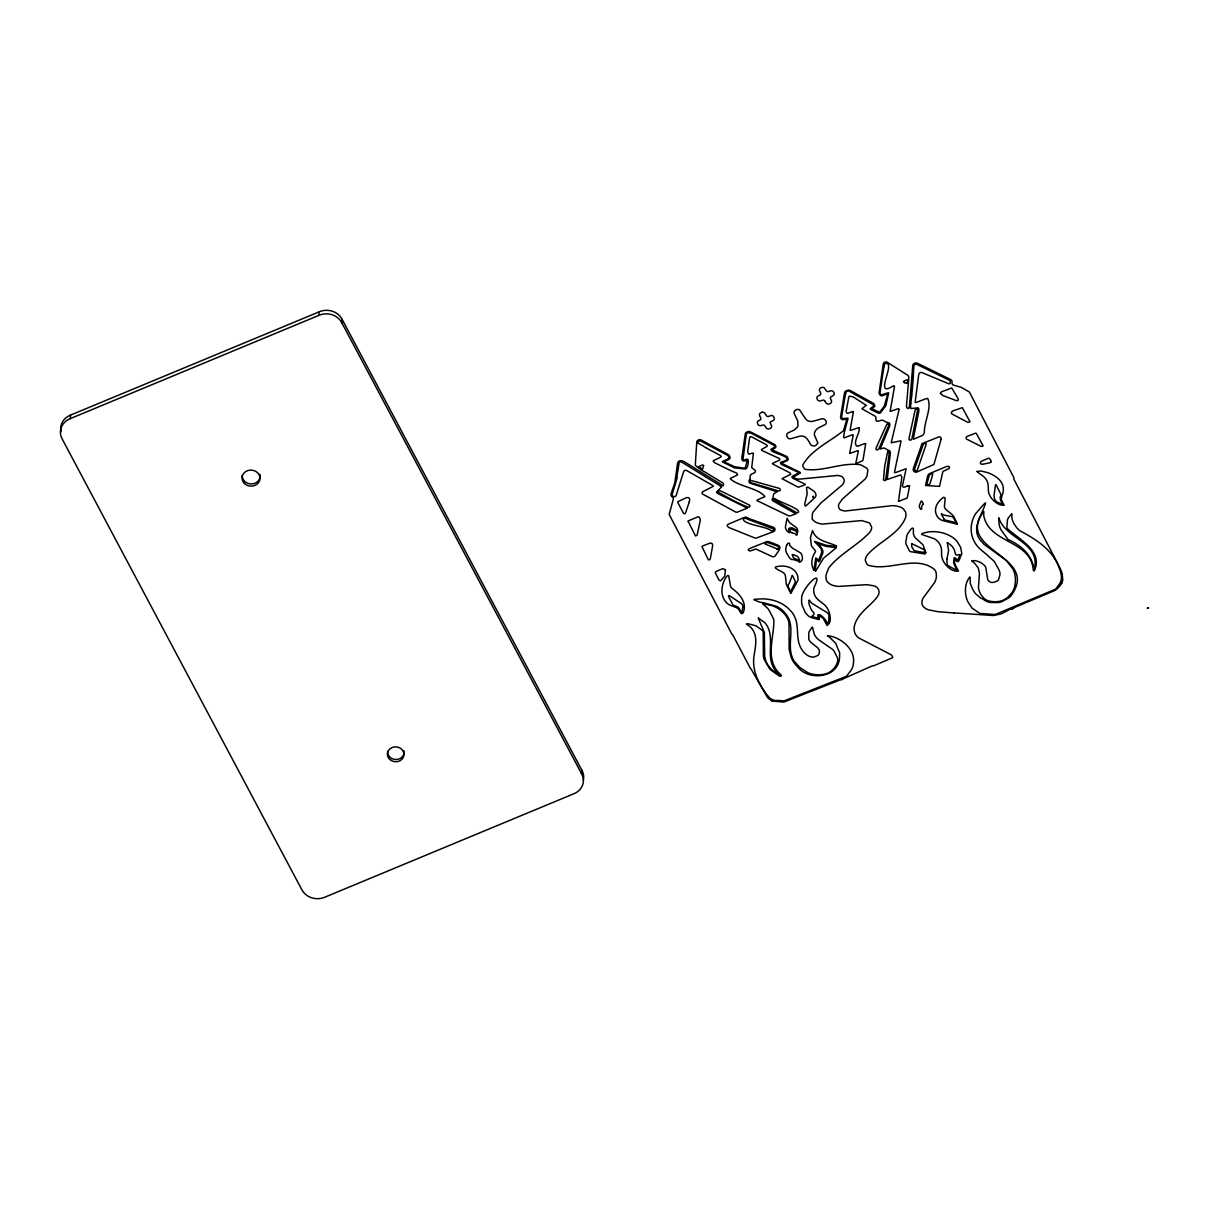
<?xml version="1.0" encoding="UTF-8"?>
<svg xmlns="http://www.w3.org/2000/svg" width="1209" height="1209" viewBox="0 0 1209 1209"><rect width="100%" height="100%" fill="white"/><g stroke="black" fill="none" stroke-linecap="round" stroke-linejoin="round"><path stroke-width="1.5" d="M947.04 559.238L946.919 560.145A2.086 1.859 4.3 0 0 946.859 560.583L947.372 565.268L956.939 570.527L953.599 563.062L954.173 557.606M815.198 570.769L816.528 559.193L818.705 561.611M843.58 437.235L844.517 431.129M853.161 435.376L849.7 453.194M581.725 769.952L581.453 773.488A16.503 14.765 4.3 0 1 573.383 793.95L324.768 897.214A16.971 15.188 4.3 0 1 301.797 889.643L62.218 439.094A16.926 15.143 4.3 0 1 70.288 418.631L70.545 415.095L319.176 311.831A16.82 15.052 4.3 0 1 342.147 319.403L581.725 769.952A16.503 14.765 4.3 0 1 583.358 779.896M70.288 418.631L318.904 315.368L319.176 311.831M581.453 773.488L341.89 322.939L342.147 319.403M813.415 496.431L812.992 497.156M887.225 479.142L890.383 453.043A4.942 4.413 4.3 0 0 889.915 451.214A1.647 1.466 4.3 0 0 888.691 450.368A2.237 2.01 4.3 0 1 888.162 450.216L884.852 448.312A1.768 1.587 4.3 0 0 883.431 448.086L880.137 449.053L889.718 426.006A5.38 4.821 4.3 0 0 889.764 423.891A1.844 1.647 4.3 0 0 888.66 422.682L887.179 422.425M912.523 387.53L911.752 394.965M792.227 575.469L789.16 583.584A3.793 3.4 4.3 0 1 788.706 584.174A2.766 2.463 4.3 0 0 788.072 586.123A6.619 5.924 4.3 0 0 788.495 587.529L790.58 591.624L794.812 583.282A5.017 4.488 4.3 0 0 795.205 582.36A3.219 2.886 4.3 0 0 795.31 581.514L792.484 575.424M970.071 577.222L970.298 583.448L972.535 588.979A47.015 42.073 4.3 0 0 975.346 593.513L980.499 597.926A3.672 3.279 4.3 0 0 981.587 598.364A1.813 1.617 4.3 0 1 982.04 598.531L984.202 599.951A9.823 8.795 4.3 0 0 986.876 601.477A17.712 15.853 4.3 0 0 990.367 602.475L998.286 602.581A17.183 15.385 4.3 0 0 1001.808 601.674L1008.714 597.941A14.221 12.725 4.3 0 0 1011.041 595.674C1040.873 555.082 953.901 551.138 983.718 511.392L983.824 514.203A5.199 4.655 4.3 0 0 983.945 516.575C990.095 543.733 1031.156 540.257 1033.302 570.134A2.055 1.844 4.3 0 0 1033.755 570.769M676.844 477.192L679.186 462.715L680.561 461.4L705.346 476.678M910.8 403.126L911.798 395.192M900.992 441.209L894.448 472.462A1.617 1.451 4.3 0 0 895.763 472.523L906.161 468.669L902.488 485.625A1.693 1.511 4.3 0 0 902.639 486.502L903.183 487A1.95 1.738 4.3 0 0 904.06 487.167A3.128 2.796 4.3 0 0 905.133 486.97A5.138 4.594 4.3 0 0 906.221 486.441L906.78 486.109A2.04 1.813 4.3 0 1 907.203 485.942L907.506 485.912M954.611 559.827L954.521 560.825A14.16 12.664 4.3 0 0 955.095 564.633L958.495 571.086L954.808 571.011A15.687 14.04 4.3 0 1 949.624 568.426A22.684 20.296 4.3 0 1 942.37 558.845A16.095 14.402 4.3 0 1 941.599 553.556L941.479 549.536A18.452 16.518 4.3 0 0 940.587 545.954A15.989 14.312 4.3 0 0 938.909 542.856A14.901 13.329 4.3 0 0 936.507 540.242A12.558 11.229 4.3 0 0 934.24 538.715L921.832 534.484M745.046 443.673L743.021 459.254L744.23 460.07A3.929 3.521 4.3 0 0 745.001 459.873C750.305 456.322 748.008 465.994 746.875 467.823A2.463 2.206 4.3 0 1 746.512 468.306A2.917 2.614 4.3 0 1 745.893 468.775A2.131 1.904 4.3 0 1 745.197 469.016L734.513 467.883L722.332 461.868A2.509 2.237 4.3 0 1 722.876 461.339L727.425 459.208A3.657 3.279 4.3 0 0 728.15 458.77L728.528 458.302A2.902 2.599 4.3 0 0 728.695 456.7A2.101 1.874 4.3 0 0 728.256 455.929A3.461 3.098 4.3 0 0 727.38 455.234L700.6 441.013L698.5 441.058A4.594 4.111 4.3 0 0 698.152 441.663A4.866 4.352 4.3 0 0 697.82 442.902L705.739 447.587M764.844 543.582L765.101 543.189A3.672 3.279 4.3 0 1 765.826 542.856A4.685 4.186 4.3 0 1 766.778 542.629A3.944 3.536 4.3 0 1 767.7 542.599A2.675 2.388 4.3 0 1 768.365 542.735L777.039 545.954A5.939 5.32 4.3 0 1 778.097 546.513L778.52 547.042A1.98 1.768 4.3 0 1 778.581 547.783L778.324 548.614M809.108 600.253L808.927 602.581A10.352 9.264 4.3 0 0 809.214 604.681L811.269 609.608A9.884 8.841 4.3 0 0 812.584 611.346L813.657 612.631A2.342 2.086 4.3 0 1 814.005 613.643A1.723 1.541 4.3 0 1 813.748 614.55A5.138 4.594 4.3 0 1 812.856 615.487L811.859 616.409M1062.061 582.285L1062.379 581.378A3.521 3.143 4.3 0 0 1062.726 580.124L1062.243 573.761L1060.459 568.865L1013.807 479.051A3.355 2.992 4.3 0 0 1013.641 477.147L969.376 392.003L961.351 387.364A86.035 76.998 4.3 0 0 956.44 386.003L952.511 384.734L951.861 382.845A4.005 3.582 4.3 0 0 952.042 381.485A2.433 2.176 4.3 0 0 951.574 380.351A3.536 3.174 4.3 0 0 950.41 379.43L917.404 363.229A3.551 3.174 4.3 0 0 914.533 363.274A3.113 2.796 4.3 0 0 913.415 364.075A3.657 3.264 4.3 0 0 912.765 365.269L909.485 405.68A11.546 10.337 4.3 0 1 908.881 408.158M844.728 397.383L846.224 392.033A1.934 1.723 4.3 0 1 847.479 391.081A2.675 2.388 4.3 0 1 849.322 391.248L854.521 394.164M711.542 551.924L712.645 545.743A5.063 4.534 4.3 0 0 712.479 544.473A3.174 2.841 4.3 0 0 711.98 543.521L710.348 542.977L703.2 545.773A4.458 3.99 4.3 0 0 701.93 546.589L708.202 559.48A1.617 1.451 4.3 0 0 708.519 559.858L709.879 559.661A6.196 5.546 4.3 0 0 710.393 558.286L711.436 552.558M913.263 438.867L918.689 412.178A16.82 15.052 4.3 0 0 918.81 409.126A2.01 1.798 4.3 0 0 918.115 407.871L911.042 408.506M859.146 427.82C860.415 432.792 852.013 443.023 857.121 446.317A4.836 4.322 4.3 0 0 858.103 446.061L864.405 443.718A2.267 2.025 4.3 0 1 865.704 443.643L863.045 459.888A1.647 1.481 4.3 0 1 862.788 460.387A2.69 2.418 4.3 0 1 861.957 461.037L857.589 462.971A3.763 3.37 4.3 0 1 856.365 463.228M995.491 484.9L994.146 494.708A13.647 12.211 4.3 0 0 994.312 497.745A8.856 7.919 4.3 0 0 995.219 500.133A5.894 5.274 4.3 0 0 996.866 501.886L1002.714 504.637L1000.644 500.345A9.823 8.795 4.3 0 1 1000.251 498.607A7.995 7.163 4.3 0 1 1000.281 497.005A6.513 5.833 4.3 0 1 1000.72 495.539A2.025 1.813 4.3 0 0 1000.856 494.859A4.126 3.687 4.3 0 0 1000.75 494.028L996.171 484.9M946.964 558.86L948.597 550.458L947.388 543.249A2.977 2.66 4.3 0 1 947.236 542.705M1147.311 608.051L1148.399 607.598M1148.52 607.946L1147.492 608.339M812.584 627.395L814.292 634.317A16.004 14.327 4.3 0 0 816.211 637.324A17.697 15.838 4.3 0 0 818.946 639.984L832.623 649.414A10.957 9.793 4.3 0 1 834.286 651.424L837.353 657.711A6.755 6.045 4.3 0 1 837.701 659.812A13.767 12.317 4.3 0 1 836.84 663.711A21.263 19.027 4.3 0 1 831.308 670.98A15.324 13.722 4.3 0 1 827.5 673.232A18.135 16.231 4.3 0 1 822.906 674.471A27.263 24.392 4.3 0 1 812.236 674.108A19.072 17.062 4.3 0 1 807.627 672.552L800.01 667.685L794.328 661.414A22.23 19.888 4.3 0 1 792.107 656.971C786.772 642.75 796.368 625.295 784.943 612.948A25.434 22.759 4.3 0 0 776.616 606.389L763.468 602.717A19.374 17.334 4.3 0 1 758.375 601.674L753.932 599.649A4.216 3.778 4.3 0 1 755.051 599.241L762.411 598.848A43.328 38.779 4.3 0 1 771.01 599.785A34.547 30.92 4.3 0 1 778.747 602.233A33.248 29.757 4.3 0 1 785.533 606.162A37.101 33.202 4.3 0 1 791.306 611.527A23.031 20.613 4.3 0 1 794.162 615.804C799.92 626.262 794.963 639.213 801.703 649.384A21.173 18.951 4.3 0 0 804.544 653.011A16.699 14.946 4.3 0 0 807.884 655.595A9.687 8.675 4.3 0 0 811.405 656.895L812.675 657.061A4.095 3.672 4.3 0 0 813.642 657.031A4.896 4.383 4.3 0 0 814.639 656.789L817.405 655.656A3.597 3.219 4.3 0 0 818.13 655.202A2.191 1.95 4.3 0 0 818.584 654.658L818.946 653.857A10.246 9.158 4.3 0 0 819.4 651.485A4.685 4.201 4.3 0 0 818.961 649.535A7.345 6.574 4.3 0 0 817.45 647.601L811.224 642.629A9.46 8.463 4.3 0 1 809.516 640.664A6.952 6.226 4.3 0 1 808.685 638.548L808.897 632.126L811.723 627.698A2.373 2.131 4.3 0 1 812.357 627.229M883.809 366.811L885.2 362.927L887.693 363.833A2.645 2.373 4.3 0 1 888.237 364.347L888.479 364.891A3.929 3.521 4.3 0 1 888.464 365.753C890.081 371.994 876.072 397.081 893.058 386.003A1.602 1.436 4.3 0 1 893.708 385.988L894.297 386.155M819.264 619.159L819.082 615.668L822.256 617.723A9.929 8.886 4.3 0 1 823.586 619.053L827.122 625.612L829.329 623.33A13.269 11.878 4.3 0 0 830.266 618.993A24.769 22.155 4.3 0 0 829.601 613.824A25.948 23.213 4.3 0 0 827.591 608.792A17.319 15.49 4.3 0 0 824.493 604.817L820.579 601.75A36.557 32.719 4.3 0 1 817.783 599.362A15.324 13.707 4.3 0 1 815.123 595.977A12.876 11.531 4.3 0 1 813.838 592.198A16.654 14.901 4.3 0 1 813.944 587.816C825.399 563.968 799.754 590.566 801.703 598.893A22.911 20.493 4.3 0 0 802.02 605.104L805.33 612.525A20.417 18.271 4.3 0 0 807.869 615.426A10.594 9.476 4.3 0 0 810.665 617.315L818.115 619.416A1.647 1.466 4.3 0 0 819.097 619.34M911.631 543.808L911.722 546.755L913.944 550.291A2.131 1.904 4.3 0 0 914.593 550.73A3.325 2.977 4.3 0 0 915.5 550.987L924.356 552.573M750.079 479.278L750.109 477.631A5.939 5.32 4.3 0 1 750.079 476.225A3.234 2.886 4.3 0 1 751.439 474.23A8.251 7.375 4.3 0 1 752.935 473.49L754.476 472.719A3.007 2.69 4.3 0 0 754.945 472.296A2.342 2.101 4.3 0 0 755.247 471.812L755.383 470.437L751.696 467.641L753.419 453.269A1.965 1.753 4.3 0 0 752.663 453.163A5.002 4.473 4.3 0 0 751.635 453.315L749.232 453.964A3.431 3.068 4.3 0 1 748.522 454.055L747.676 451.546L749.55 438.217A6.257 5.607 4.3 0 1 749.912 437.129L750.457 436.721A1.587 1.421 4.3 0 1 751.65 436.872L766.536 444.836A1.602 1.436 4.3 0 1 767.262 445.713L767.231 446.015A2.01 1.798 4.3 0 1 766.823 446.469L762.078 449.219A2.252 2.01 4.3 0 0 761.61 449.778L761.61 450.262M907.37 383.057L907.883 379.505L903.984 381.152A1.541 1.375 4.3 0 0 903.546 381.44M926.774 484.174L929.011 476.286A5.304 4.745 4.3 0 1 929.781 474.85A3.914 3.506 4.3 0 1 930.522 474.17A5.788 5.184 4.3 0 1 931.519 473.596A3.415 3.068 4.3 0 1 932.381 473.339M885.577 480.411L889.114 454.191L888.479 451.41A1.693 1.526 4.3 0 0 887.738 451.425L884.716 465.964L883.447 479.958A5.063 4.534 4.3 0 0 884.973 480.562L885.456 480.532M939.574 486.184L942.884 471.465L948.884 468.593A1.798 1.602 4.3 0 0 949.246 468.095A3.959 3.551 4.3 0 0 949.488 467.324L948.974 466.478A2.917 2.614 4.3 0 0 948.098 466.342A4.745 4.247 4.3 0 0 946.088 466.704L930.023 473.399A3.884 3.476 4.3 0 0 928.603 474.457A6.967 6.241 4.3 0 0 927.545 476.422L925.535 485.519L939.408 486.35M960.112 554.931L957.755 560.024L955.261 558.135A2.856 2.554 4.3 0 0 954.838 557.787M842.477 679.428L841.404 679.821M721.592 486.819L716.559 492.199A2.841 2.539 4.3 0 0 717.647 493.453L746.966 507.946M793.512 476.86L799.935 473.248A1.693 1.526 4.3 0 0 800.343 472.84M818.886 559.616L821.274 553.662A8.523 7.632 4.3 0 0 821.621 551.712L821.515 549.959A4.277 3.823 4.3 0 0 821.062 548.69A8.267 7.405 4.3 0 0 820.05 547.299L814.685 541.723M998.77 518.011L999.133 524.434A23.757 21.263 4.3 0 0 1001.097 529.95L1006.961 538.02A2.388 2.146 4.3 0 1 1007.142 538.443A1.647 1.466 4.3 0 0 1007.369 538.897A2.63 2.358 4.3 0 0 1007.762 539.32C1018.462 544.201 1028.587 551.591 1032.546 563.182A17.319 15.505 4.3 0 1 1033.619 566.477L1034.073 568.411M815.682 571.132L823.495 558.226L836.416 547.692L825.898 546.332L818.251 543.672A46.093 41.257 4.3 0 0 819.551 545.138L822.604 550.125A8.811 7.889 4.3 0 1 822.876 551.803A6.453 5.773 4.3 0 1 822.604 553.677L819.778 560.825A1.693 1.511 4.3 0 1 818.931 561.626M814.654 541.39L826.246 545.319L836.235 546.498M799.33 560.538L799.421 560.356A1.541 1.375 4.3 0 0 799.436 559.48L797.94 556.911A3.627 3.234 4.3 0 0 796.973 556.125L792.454 554.493M1061.85 583.433L1062.167 582.451M969.573 577.161L968.681 578.491A22.427 20.069 4.3 0 0 966.369 583.615A32.22 28.835 4.3 0 0 965.447 589.629A34.064 30.482 4.3 0 0 965.946 595.886A29.772 26.643 4.3 0 0 967.85 601.719L972.006 608.067L979.728 613.371A4.458 3.99 4.3 0 0 980.756 613.552L995.234 614.474L1055.623 589.131L1059.9 583.373A16.049 14.372 4.3 0 0 1061.109 580.093A16.624 14.886 4.3 0 0 1061.411 576.587L1060.852 572.718A21.188 18.966 4.3 0 0 1059.537 569.076C1053.477 550.186 1036.521 539.682 1020.079 530.842A20.205 18.09 4.3 0 1 1016.739 527.728L1014.034 523.769A24.89 22.276 4.3 0 1 1012.296 519.613A12.967 11.606 4.3 0 1 1011.888 515.895L1011.873 513.916M865.931 405.453L861.941 408.778L875.074 416.183A2.025 1.813 4.3 0 1 875.724 416.878L875.845 417.226A4.927 4.413 4.3 0 1 875.784 418.798L876.283 420.974A2.75 2.448 4.3 0 0 877.281 421.2A4.927 4.413 4.3 0 0 878.611 421.095L881.588 420.203A1.829 1.632 4.3 0 1 883.114 420.415L886.877 422.44M941.252 513.916L944.244 519.386M1061.487 583.554L1061.049 584.159A8.418 7.541 4.3 0 1 1060.217 585.504L1057.104 588.934A3.234 2.886 4.3 0 1 1056.122 589.584L1055.049 590.188M1011.646 513.84L1008.351 517.875A12.528 11.213 4.3 0 0 1007.445 519.915L1006.885 526.943A4.398 3.944 4.3 0 0 1007.082 527.895A3.823 3.431 4.3 0 0 1007.52 528.756C1019.021 539.395 1043.533 551.138 1034.345 570.814M1013.883 608.157L1010.936 609.396M781.044 675.982L780.999 676.012A1.617 1.451 4.3 0 1 779.427 676.027L770.103 669.484L764.284 659.63A21.278 19.042 4.3 0 1 763.363 655.867L763.211 632.201A4.806 4.292 4.3 0 0 762.758 630.735L756.078 625.854L748.688 623.859A3.4 3.038 4.3 0 0 747.887 623.859L746.361 624.04L750.2 626.821A6.302 5.637 4.3 0 1 751.091 627.758C758.149 635.45 755.519 645.923 754.144 655.097C751.378 670.783 759.539 686.017 769.332 697.608A12.8 11.455 4.3 0 0 772.083 699.452A9.551 8.539 4.3 0 0 774.893 700.404A7.677 6.876 4.3 0 0 777.719 700.434L781.286 700.631A6.559 5.864 4.3 0 0 784.399 700.752L846.481 676.269L850.894 670.527A18.362 16.427 4.3 0 0 852.451 667.519A16.306 14.599 4.3 0 0 853.237 664.436C855.791 652.452 846.224 642.447 836.099 637.959A24.331 21.777 4.3 0 0 830.931 636.297L827.485 635.677M1012.704 608.369L1012.568 608.459A1.965 1.753 4.3 0 1 1012.039 608.686L1011.661 608.626M1011.873 608.716L1012.749 608.157M790.973 593.226L797.079 581.922A9.627 8.614 4.3 0 0 797.819 580.229A6.151 5.501 4.3 0 0 798.031 578.688L797.819 576.723A12.861 11.516 4.3 0 0 795.643 571.948A14.372 12.861 4.3 0 0 791.321 568.29A16.216 14.508 4.3 0 0 785.472 566.311A19.193 17.168 4.3 0 0 778.974 566.296C769.256 567.142 781.362 570.588 783.991 573.232A7.209 6.453 4.3 0 1 785.034 574.683A4.957 4.428 4.3 0 1 785.382 575.575L786.318 584.279L790.595 593.151M813.068 496.249L812.629 497.035M796.701 535.209L797.018 534.862A1.889 1.693 4.3 0 0 797.154 534.197A3.567 3.189 4.3 0 0 797.003 533.32A8.372 7.496 4.3 0 0 795.975 531.356A2.63 2.358 4.3 0 0 795.386 530.781A3.914 3.506 4.3 0 0 794.525 530.313L790.202 529.028M772.324 449.446L773.941 448.615A4.549 4.065 4.3 0 0 775.589 447.436A1.617 1.451 4.3 0 0 775.815 446.061A3.793 3.385 4.3 0 0 774.501 444.489L769.77 441.935A335.996 300.693 4.3 0 1 761.02 437.25L749.943 431.643A2.962 2.645 4.3 0 0 749.081 431.447A2.025 1.813 4.3 0 0 748.295 431.522L746.27 432.354A2.025 1.813 4.3 0 0 745.726 432.822A2.599 2.327 4.3 0 0 745.364 433.472L741.858 457.682A7.435 6.65 4.3 0 0 742.069 459.647A2.161 1.934 4.3 0 0 742.81 460.689A1.723 1.541 4.3 0 0 744.034 461.052L747.162 460.342M698.666 466.553L702.58 464.921L703.698 465.525L702.535 469.228L698.726 466.795M724.01 461.702L728.755 459.42A3.295 2.947 4.3 0 0 729.783 458.528A1.768 1.572 4.3 0 0 730.055 457.531A4.201 3.763 4.3 0 0 729.662 456.261A6.317 5.652 4.3 0 0 729.012 455.294A4.368 3.914 4.3 0 0 728.211 454.554L700.993 439.91A2.524 2.252 4.3 0 0 700.404 439.683A1.813 1.632 4.3 0 0 699.845 439.623A2.403 2.146 4.3 0 0 699.21 439.728L698.439 439.985A3.022 2.705 4.3 0 0 696.792 441.708L695.326 464.634A2.282 2.055 4.3 0 0 695.538 465.405A2.705 2.418 4.3 0 0 695.885 465.888L701.568 470.105A44.945 40.214 4.3 0 0 704.787 471.948L723.435 483.283L723.39 485.852L684.506 461.868A10.352 9.264 4.3 0 0 682.541 460.961A5.41 4.836 4.3 0 0 680.909 460.644A2.902 2.599 4.3 0 0 679.534 460.886A3.249 2.902 4.3 0 0 677.901 462.397A7.163 6.408 4.3 0 0 677.493 463.818L674.818 482.799L671.101 493.65A4.851 4.337 4.3 0 0 671.055 495.116A2.977 2.675 4.3 0 0 671.554 496.264A6.121 5.486 4.3 0 0 672.672 497.383A2.252 2.025 4.3 0 1 673.141 497.881L673.337 498.425A3.778 3.385 4.3 0 1 673.307 499.241L669.166 514.445L731.4 633.259A4.776 4.277 4.3 0 0 732.397 634.498A2.448 2.191 4.3 0 1 732.835 635.012L750.23 668.078A2.252 2.01 4.3 0 0 751.046 668.909L767.398 697.336A14.342 12.831 4.3 0 0 770.027 699.573L771.947 701.069M772.491 463.379L778.823 460.478A4.534 4.05 4.3 0 0 779.639 460.024L779.775 459.103A1.829 1.632 4.3 0 0 779.034 458.377L761.791 450.443M844.683 430.978L847.932 418.964A2.992 2.69 4.3 0 0 847.902 418.133L843.595 418.556A2.75 2.463 4.3 0 1 842.477 418.51L841.57 417.105L844.819 397.701M957.347 524.132L953.72 516.394A11.062 9.899 4.3 0 0 951.498 514.067L945.665 509.276A8.01 7.163 4.3 0 1 944.38 506.541L945.211 498.002L943.64 497.277A6.68 5.969 4.3 0 0 942.355 498.168L940.239 500.163A19.979 17.878 4.3 0 0 936.839 504.788A15.702 14.055 4.3 0 0 935.494 509.866A13.42 12.014 4.3 0 0 936.37 514.717A11.712 10.473 4.3 0 0 940.753 519.734A7.405 6.619 4.3 0 0 942.204 520.429L957.044 524.162M805.043 484.749L799.028 487.031A2.312 2.07 4.3 0 1 798.408 487.106A1.874 1.677 4.3 0 1 797.834 487.031L782.027 478.704L790.716 474.245L790.218 473.293A1.723 1.541 4.3 0 0 789.628 472.674L772.475 463.893M747.056 508.248L737.278 512.163A2.962 2.66 4.3 0 1 736.387 512.208A2.494 2.237 4.3 0 1 735.556 511.996L702.323 493.922L702.066 492.456A6.937 6.211 4.3 0 1 703.29 491.413L713.265 486.29A1.647 1.466 4.3 0 0 712.63 485.444L687.105 470.754A4.73 4.231 4.3 0 0 685.79 470.346A1.723 1.541 4.3 0 0 684.113 470.906A3.703 3.31 4.3 0 0 683.629 471.661L676.088 495.705A2.206 1.98 4.3 0 1 675.559 496.264A1.526 1.375 4.3 0 1 674.879 496.551A2.947 2.645 4.3 0 1 673.821 496.551A1.919 1.708 4.3 0 1 672.355 495.554A2.237 1.995 4.3 0 1 672.174 494.693A3.083 2.766 4.3 0 1 672.28 494.058L677.025 478.341A1.783 1.602 4.3 0 0 676.874 477.359M781.513 462.971L786.863 460.841A2.781 2.494 4.3 0 0 787.905 460.024A1.541 1.375 4.3 0 0 788.147 459.012A6.09 5.441 4.3 0 0 787.633 457.591A3.854 3.461 4.3 0 0 787.135 456.866A3.355 3.007 4.3 0 0 786.47 456.322L772.37 450.005M749.897 479.459L749.444 479.777A2.509 2.237 4.3 0 0 749.066 480.653A3.325 2.977 4.3 0 0 749.368 482.436A1.95 1.753 4.3 0 0 750.184 483.207L777.175 491.821L774.213 493.453A1.723 1.541 4.3 0 0 773.503 494.511L772.944 497.881A2.75 2.463 4.3 0 1 772.642 498.395A3.038 2.72 4.3 0 0 772.203 499.317A2.418 2.161 4.3 0 0 772.143 499.755L772.219 500.088A2.131 1.904 4.3 0 0 772.868 500.798L780.727 505.302M842.537 679.11L872.384 665.827A1.783 1.587 4.3 0 1 873.064 665.766A1.813 1.617 4.3 0 0 873.911 665.675L892.801 657.636L892.348 656.502A4.655 4.171 4.3 0 0 890.882 654.643L858.692 637.899A16.034 14.342 4.3 0 1 856.486 635.768A10.745 9.612 4.3 0 1 854.808 632.896A13.903 12.438 4.3 0 1 854.128 629.511A17.682 15.823 4.3 0 1 854.461 625.688C857.272 614.399 867.941 607.613 875.256 599.377A22.487 20.115 4.3 0 0 878.142 595.448A8.735 7.813 4.3 0 0 879.034 592.289A7.254 6.483 4.3 0 0 878.535 589.644A7.511 6.725 4.3 0 0 877.281 587.77A5.864 5.244 4.3 0 0 875.921 586.697A8.992 8.055 4.3 0 0 874.001 585.851L866.747 584.657L838.714 586.41A24.301 21.747 4.3 0 1 833.424 585.534A11.712 10.488 4.3 0 1 829.45 583.675L827.757 582.209A6.755 6.045 4.3 0 1 826.669 580.683A7.299 6.529 4.3 0 1 826.095 578.899L825.928 576.633A13.571 12.15 4.3 0 1 826.276 574.139L828.558 568.366A13.239 11.848 4.3 0 1 830.054 566.265C841.464 552.83 858.058 545.108 869.86 532.156A11.999 10.73 4.3 0 0 871.372 529.179L871.629 528.121A2.977 2.66 4.3 0 0 871.644 527.336A3.914 3.491 4.3 0 0 871.387 526.504L869.588 522.998L861.76 520.58L822.558 524.086A20.16 18.044 4.3 0 1 817.511 522.953A10.322 9.234 4.3 0 1 813.853 520.792L812.116 519.22L812.372 514.127A9.914 8.871 4.3 0 1 812.992 512.193L820.745 503.14L842.416 484.809A12.181 10.911 4.3 0 0 843.806 482.421L844.214 481.288A2.75 2.448 4.3 0 0 844.124 479.761L842.945 477.555A2.614 2.342 4.3 0 0 842.371 476.951A2.992 2.675 4.3 0 0 841.6 476.512L840.149 475.998A12.226 10.941 4.3 0 0 837.61 475.454L798.514 479.217A8.478 7.586 4.3 0 1 795.31 478.311L793.92 477.464A2.569 2.297 4.3 0 1 793.557 477.117M1014.003 607.704L1054.747 590.536M840.95 679.594L784.429 701.855A5.713 5.108 4.3 0 1 781.301 701.794L773.594 701.296A2.07 1.859 4.3 0 0 772.763 701.235L772.249 701.386M792.212 532.731L795.22 533.834A2.342 2.101 4.3 0 1 795.839 534.544L796.036 534.862M818.085 618.041L811.964 616.696M953.795 612.963L939.68 611.814A31.162 27.898 4.3 0 0 937.791 611.663L928.059 609.729A12.317 11.032 4.3 0 1 923.646 606.888A6.74 6.045 4.3 0 1 921.893 603.064A11.138 9.974 4.3 0 1 923.041 598.198L934.587 582.526A17.848 15.974 4.3 0 0 935.947 579.171A17.017 15.233 4.3 0 0 936.401 575.665L936.174 572.93A7.254 6.483 4.3 0 0 934.179 569.243C915.304 554.599 889.522 571.645 868.41 565.283A2.992 2.675 4.3 0 1 867.609 564.845A2.599 2.327 4.3 0 1 867.019 564.21L865.629 561.444A6.211 5.561 4.3 0 1 865.357 560.069A5.728 5.138 4.3 0 1 865.478 558.724L865.976 557.258A15.264 13.662 4.3 0 1 867.473 554.78C878.973 541.451 898.816 534.62 905.617 517.482A14.81 13.254 4.3 0 0 905.934 514.838L905.722 512.51A5.093 4.549 4.3 0 0 905.36 511.634L903.38 508.944A6.982 6.241 4.3 0 0 901.944 507.825A8.69 7.783 4.3 0 0 900.101 506.994L897.486 506.269A25.48 22.805 4.3 0 0 892.469 505.604L845.408 510.999A12.09 10.821 4.3 0 1 842.673 510.546L841.101 510.062A3.582 3.204 4.3 0 1 840.255 509.669A2.252 2.01 4.3 0 1 839.696 509.155L839.152 508.309A6.136 5.486 4.3 0 1 838.562 505.377A7.133 6.377 4.3 0 1 838.97 503.821L842.446 499.015L865.039 479.142A18.18 16.261 4.3 0 0 867.019 475.893L867.82 470.437A4.821 4.322 4.3 0 0 867.382 469.077A3.793 3.4 4.3 0 0 866.536 468.034L861.035 464.966A10.926 9.778 4.3 0 0 857.937 464.452C840.21 462.851 822.724 471.858 805.224 469.334A2.645 2.373 4.3 0 1 804.015 468.351L802.942 466.311A2.494 2.222 4.3 0 1 802.791 465.556A2.992 2.69 4.3 0 1 802.927 464.77C811.602 449.612 829.782 441.814 843.036 430.978A1.677 1.496 4.3 0 0 843.67 430.177L846.602 419.886A1.617 1.451 4.3 0 0 846.481 418.918M898.65 501.372L907.234 498.002L909.621 485.822M921.409 501.236L921.077 501.463A4.216 3.778 4.3 0 0 920.684 502.143L919.444 505.271A4.05 3.627 4.3 0 0 919.263 506.193A2.494 2.222 4.3 0 0 919.399 506.979L920.351 508.883A2.494 2.237 4.3 0 0 920.714 509.337L921.711 509.004A1.919 1.723 4.3 0 0 921.742 508.566L921.651 508.082A2.977 2.675 4.3 0 1 921.575 507.1A5.924 5.304 4.3 0 1 921.862 505.966A5.501 4.927 4.3 0 1 922.407 504.984A1.632 1.451 4.3 0 1 923.071 504.455M792.046 532.776L791.774 532.761A1.98 1.768 4.3 0 1 791.034 532.292A3.521 3.143 4.3 0 1 790.474 531.522A5.561 4.972 4.3 0 1 790.112 530.555L789.945 529.285M909.259 485.882L907.974 486.184M844.139 437.885L851.725 435.044A1.874 1.677 4.3 0 1 852.738 434.923L853.116 435.18M900.569 440.847L891.199 442.826L898.982 409.896A1.647 1.466 4.3 0 0 898.982 409.367M887.406 393.938L882.389 395.66A2.463 2.206 4.3 0 1 881.195 395.766L880.348 395.343A6.03 5.395 4.3 0 1 879.064 392.895L883.265 363.985A4.368 3.899 4.3 0 1 883.915 362.836A2.539 2.267 4.3 0 1 884.867 362.126A3.687 3.295 4.3 0 1 885.698 361.884L886.378 361.914A3.174 2.841 4.3 0 1 887.194 362.216L907.082 374.835A2.992 2.69 4.3 0 1 908.261 375.939A5.168 4.624 4.3 0 1 908.82 377.631L907.082 398.94A291.475 260.857 4.3 0 0 906.463 405.892L906.795 407.675A2.403 2.146 4.3 0 0 907.445 408.219L908.443 408.612M1010.407 609.109L1009.908 609.23A1.95 1.738 4.3 0 0 1009.273 609.653L1001.233 613.885L994.795 615.245A7.163 6.423 4.3 0 1 993.36 615.502L953.977 612.918M849.897 453.36L858.042 450.609A2.101 1.874 4.3 0 1 858.239 451.622L856.063 461.929A4.428 3.959 4.3 0 0 855.942 462.699L856.063 463.092M846.315 418.828L844.607 419.266A4.836 4.322 4.3 0 1 842.386 419.659L841.056 418.843A5.214 4.67 4.3 0 1 840.618 416.591L844.547 392.698A3.249 2.902 4.3 0 1 844.91 391.882A2.01 1.798 4.3 0 1 845.484 391.338L846.663 390.688A5.546 4.972 4.3 0 1 848.386 390.159A2.871 2.569 4.3 0 1 849.912 390.326L872.807 403.05A2.72 2.433 4.3 0 1 873.835 403.73A3.204 2.871 4.3 0 1 874.228 404.244L874.863 406.3L871.87 408.748L879.578 412.299L884.247 406.224L887.678 394.119M954.929 559.54L956.213 560.674A3.521 3.143 4.3 0 0 957.226 561.55L958.102 561.52A3.325 2.977 4.3 0 0 959.009 560.462L961.593 554.175A6.982 6.257 4.3 0 0 961.699 552.936L960.611 547.314L957.196 541.541A23.077 20.644 4.3 0 0 951.241 536.524A32.114 28.729 4.3 0 0 943.232 533.093A33.807 30.255 4.3 0 0 934.3 531.673A29.122 26.054 4.3 0 0 925.656 532.519L922.648 533.32A1.572 1.405 4.3 0 0 921.772 534M959.946 554.644L958.223 554.886A6.06 5.425 4.3 0 1 956.893 555.082L956.138 554.871A1.708 1.526 4.3 0 1 955.518 554.085L954.4 550.11A15.732 14.085 4.3 0 0 951.528 545.743L947.916 542.841A1.904 1.708 4.3 0 0 947.403 542.584M971.96 560.719L973.411 560.659A10.669 9.536 4.3 0 1 976.932 561.097A16.261 14.553 4.3 0 1 983.703 564.739A10.261 9.188 4.3 0 1 985.758 567.308L987.693 579.504A7.813 6.982 4.3 0 0 989.128 581.363A3.854 3.446 4.3 0 0 990.912 582.315A4.7 4.201 4.3 0 0 993.148 582.375A13.359 11.954 4.3 0 0 995.929 581.544L997.425 580.879A2.342 2.101 4.3 0 0 998.105 580.35A3.022 2.705 4.3 0 0 998.574 579.579L999.873 575.016A9.732 8.705 4.3 0 0 999.843 572.613A13.813 12.362 4.3 0 0 999.042 569.953L994.206 561.339L985.849 553.828A99.969 89.466 4.3 0 1 979.35 548.297L978.111 547.042A30.18 27.006 4.3 0 1 973.366 539.652A32.779 29.348 4.3 0 1 971.25 531.174A34.487 30.86 4.3 0 1 971.96 522.364A37.026 33.127 4.3 0 1 975.421 513.946L983.552 504.516A58.47 52.319 4.3 0 1 985.531 502.884C982.539 515.094 969.15 529.799 982.358 542.357A14.916 13.344 4.3 0 0 984.217 544.473L1006.16 560.356L1012.825 568.819A24.573 22.004 4.3 0 1 1014.88 574.653A35.832 32.069 4.3 0 1 1015.379 581.348A34.275 30.678 4.3 0 1 1014.306 587.801A18.936 16.941 4.3 0 1 1011.752 592.894L1007.943 597.095A17.984 16.095 4.3 0 1 1003.833 599.876A16.185 14.478 4.3 0 1 999.178 601.372A23.107 20.674 4.3 0 1 993.753 601.704L989.521 601.16A11.319 10.14 4.3 0 1 983.446 597.805L980.998 594.662A20.175 18.059 4.3 0 1 978.444 587.498L979.426 573.746L978.534 568.94A9.264 8.297 4.3 0 0 977.718 567.248L974.545 563.213A10.231 9.158 4.3 0 0 973.003 561.883L971.84 561.067M789.568 532.701L787.739 531.628A5.894 5.274 4.3 0 1 786.606 530.403A7.632 6.831 4.3 0 1 785.835 528.862A10.14 9.067 4.3 0 1 785.412 526.973L787.074 518.283L789.114 521.971A6.408 5.728 4.3 0 0 789.885 522.908L795.613 527.048A7.435 6.665 4.3 0 1 796.852 528.197A3.234 2.902 4.3 0 1 797.441 529.27A6.665 5.969 4.3 0 1 797.653 530.691L797.668 532.428L796.323 530.192A2.781 2.494 4.3 0 0 795.673 529.648A5.093 4.564 4.3 0 0 794.706 529.179C792.394 526.958 786.031 527.336 789.507 531.597A4.519 4.035 4.3 0 1 789.794 532.444M907.067 383.268L904.528 382.815M911.828 543.672L924.19 549.657A2.63 2.342 4.3 0 1 924.401 550.231L924.553 551.893A2.856 2.554 4.3 0 1 924.447 552.513M927.046 484.643L928.769 484.477A2.025 1.813 4.3 0 0 930.038 483.449L931.414 479.096A150.173 134.395 4.3 0 0 932.698 473.883L932.713 473.641M776.919 548.841L765.085 543.974M779.427 674.667L774.924 672.038A28.487 25.495 4.3 0 1 769.71 667.459A22.004 19.692 4.3 0 1 766.34 662.154A27.384 24.497 4.3 0 1 764.647 655.656L764.345 632.473L758.285 618.131M898.74 409.095L898.801 409.126A1.98 1.768 4.3 0 0 898.196 408.914A1.617 1.451 4.3 0 0 897.546 408.914L890.821 411.241A2.826 2.539 4.3 0 1 890.126 411.332L894.539 386.366M729.057 595.493L741.752 603.82A4.881 4.368 4.3 0 1 742.507 605.21A9.687 8.675 4.3 0 1 742.87 607.009L741.812 612.993L739.379 608.716A7.103 6.362 4.3 0 0 738.306 607.492A5.833 5.214 4.3 0 0 737.022 606.616L733.107 605.135L728.815 597.065A3.264 2.917 4.3 0 1 728.513 595.765M854.657 394.315L872.097 404.002A6.181 5.531 4.3 0 1 873.412 404.652L873.578 405.967L870.132 408.884A3.914 3.506 4.3 0 0 870.797 409.534L878.233 413.07A2.645 2.373 4.3 0 0 879.563 413.221A1.602 1.436 4.3 0 0 880.53 412.783L885.849 405.665L888.691 392.865A2.463 2.206 4.3 0 0 887.829 392.88L882.434 394.572A2.373 2.116 4.3 0 1 881.285 394.602L880.56 394.149A3.083 2.766 4.3 0 1 880.122 393.182A4.08 3.657 4.3 0 1 880.046 392.321L883.87 367.037M758.375 618.101L765.085 622.877C777.75 638.412 761.791 660.567 779.306 674.229M717.738 491.942L732.488 500.073A208.296 186.413 4.3 0 0 744.653 505.861L747.676 506.964A4.095 3.672 4.3 0 0 749.338 507.13L750.033 505.785A2.992 2.675 4.3 0 0 749.202 504.969L720.987 491.096A4.655 4.171 4.3 0 0 719.536 490.733A1.98 1.768 4.3 0 0 717.647 491.504M721.546 486.577L705.452 476.784M805.239 505.815L804.892 504.999A5.335 4.776 4.3 0 1 804.786 503.881L807.174 493.801L806.63 488.391A3.083 2.75 4.3 0 1 806.554 487.59L807.476 487.106A5.138 4.594 4.3 0 1 808.443 487.484L814.216 491.428A8.856 7.934 4.3 0 1 815.229 492.849A8.236 7.375 4.3 0 1 815.939 494.617A3.022 2.705 4.3 0 1 815.848 496.053A5.123 4.594 4.3 0 1 814.896 497.549L806.373 505.498A1.934 1.723 4.3 0 1 805.95 505.725A2.267 2.025 4.3 0 1 805.511 505.861M827.485 635.874L827.727 636.01A6.529 5.849 4.3 0 1 829.132 636.78L835.676 643.248L839.514 652.497A11.848 10.609 4.3 0 1 839.545 655.58C840.542 677.811 808.791 682.042 797.169 666.416A28.608 25.601 4.3 0 1 791.275 657.666L789.145 649.49L788.978 622.529A23.001 20.583 4.3 0 0 786.711 617.043A26.114 23.379 4.3 0 0 782.782 612.117A27.339 24.467 4.3 0 0 777.493 608.142A28.064 25.117 4.3 0 0 771.266 605.422L762.683 603.684A35.983 32.205 4.3 0 0 764.164 605.12L767.352 608.021A14.251 12.755 4.3 0 1 769.03 610.213L772.989 617.739A15.173 13.586 4.3 0 1 773.836 620.338C774.153 638.624 764.224 660.069 780.833 674.728A3.582 3.204 4.3 0 1 781.165 675.619M887.361 479.474L900.569 474.91L901.294 475.998A4.005 3.597 4.3 0 1 901.823 477.359L898.468 501.312M809.259 600.238L810.453 601.659A9.536 8.539 4.3 0 0 811.904 603.336L827.485 612.827A5.667 5.078 4.3 0 1 828.588 614.248A3.597 3.219 4.3 0 1 828.936 615.547L828.739 621.003A7.42 6.634 4.3 0 1 828.301 622.68L827.636 624.222C827.047 621.003 820.276 612.661 817.768 614.988A5.546 4.957 4.3 0 0 817.964 616.348L818.251 617.875M747.706 519.16L747.177 518.782A5.682 5.078 4.3 0 0 745.953 518.465A6.272 5.607 4.3 0 0 744.593 518.389A2.947 2.645 4.3 0 0 743.505 518.631C741.193 524.283 768.319 526.837 770.904 530.585A3.551 3.189 4.3 0 0 772.188 530.796A1.526 1.36 4.3 0 0 773.548 528.862L747.782 519.281M799.028 560.477L794.404 558.271A3.189 2.856 4.3 0 1 793.648 557.802A1.904 1.708 4.3 0 1 793.18 557.243L792.772 556.276A72.706 65.059 4.3 0 1 792.258 554.659M818.085 559.752L815.743 557.938L813.899 570.452L812.871 568.079A14.75 13.193 4.3 0 1 811.919 564.376A22.336 19.994 4.3 0 1 812.025 560.175A23.243 20.795 4.3 0 1 813.128 556.004A18.18 16.261 4.3 0 1 815.123 552.422L815.576 551.123A2.463 2.206 4.3 0 0 815.229 550.548L811.844 546.362A5.909 5.289 4.3 0 1 811.315 545.335L810.468 537.446L812.524 530.63C816.105 541.36 828.286 541.768 836.628 546.075M904.453 382.603L903.879 382.044A1.526 1.36 4.3 0 1 903.516 381.712M824.674 400.784L825.445 401.962A7.42 6.65 4.3 0 0 826.291 403.202A2.569 2.297 4.3 0 0 827.258 403.897A2.086 1.859 4.3 0 0 828.361 404.063A4.201 3.763 4.3 0 0 829.676 403.746A5.048 4.519 4.3 0 0 830.87 403.035A2.252 2.01 4.3 0 0 831.49 401.101A7.088 6.347 4.3 0 0 830.991 399.726L830.432 398.426A1.813 1.632 4.3 0 1 830.402 397.534L830.9 396.854A5.743 5.138 4.3 0 1 832.019 396.25A6.181 5.531 4.3 0 0 833.288 395.524A2.766 2.478 4.3 0 0 834.044 394.663A2.267 2.04 4.3 0 0 834.24 393.65A3.536 3.174 4.3 0 0 833.908 392.532A5.138 4.594 4.3 0 0 833.107 391.459A2.282 2.04 4.3 0 0 830.991 390.779A5.577 4.987 4.3 0 0 829.586 391.172L828.195 391.61A1.632 1.451 4.3 0 1 826.472 390.93L824.16 387.741A1.934 1.738 4.3 0 0 822.604 387.348A4.927 4.413 4.3 0 0 820.155 388.316A2.403 2.161 4.3 0 0 819.49 389.132A1.829 1.632 4.3 0 0 819.354 389.646A2.69 2.403 4.3 0 0 819.4 390.235L820.699 393.288A1.844 1.647 4.3 0 1 820.73 394.21L820.201 394.92A6.982 6.241 4.3 0 1 818.977 395.57A5.985 5.35 4.3 0 0 817.722 396.28A2.297 2.055 4.3 0 0 816.891 398.154A4.73 4.231 4.3 0 0 817.314 399.348A3.884 3.476 4.3 0 0 818.085 400.33A2.267 2.025 4.3 0 0 819.082 400.859A2.69 2.403 4.3 0 0 820.322 400.92A6.272 5.622 4.3 0 0 821.788 400.496A5.773 5.168 4.3 0 1 823.012 400.134A1.617 1.451 4.3 0 1 824.659 400.799M800.358 472.462L781.498 463.243M705.905 447.768L719.884 455.204A3.899 3.491 4.3 0 1 720.73 455.869M998.921 518.026C1005.314 538.564 1038.35 541.844 1034.889 566.568A5.894 5.274 4.3 0 1 1034.224 568.411M805.27 484.25L793.331 478.507A5.622 5.032 4.3 0 1 792.016 477.359L792.061 476.482A2.04 1.829 4.3 0 1 792.409 476.225L799.119 472.704L781.482 464.468A3.687 3.295 4.3 0 1 780.636 463.44A1.693 1.511 4.3 0 1 780.485 462.866L780.651 462.488A2.886 2.584 4.3 0 1 781.316 462.095C796.973 457.969 776.193 454.221 772.098 451.138A2.01 1.798 4.3 0 1 771.357 450.534L770.919 449.295L772.521 448.343A10.654 9.536 4.3 0 0 774.395 447.33L774.818 446.438A1.677 1.511 4.3 0 0 774.077 445.365L752.361 433.85A12.679 11.349 4.3 0 0 749.293 432.701M780.833 505.422L795.945 513.795L790.278 515.865A2.327 2.086 4.3 0 1 789.689 515.926A3.672 3.279 4.3 0 1 788.238 515.639L756.894 500.571A2.222 1.995 4.3 0 1 757.847 499.71L764.073 497.035A4.624 4.141 4.3 0 0 764.889 496.582C758.617 488.164 737.158 486.094 730.251 478.673A1.677 1.496 4.3 0 1 730.674 478.22L736.78 475.333A3.944 3.521 4.3 0 0 737.535 474.895L736.901 473.263L730.961 470.664A833.998 746.376 4.3 0 1 714.761 462.775L713.159 460.977A1.647 1.466 4.3 0 1 713.582 460.538L719.959 457.546A4.776 4.277 4.3 0 0 720.776 457.093L721.017 456.307M723.964 461.838L734.619 466.734L744.019 468.14A2.705 2.433 4.3 0 0 745.243 467.928L747.268 460.417M982.993 445.653L976.585 433.835A1.557 1.39 4.3 0 0 975.708 433.139L967.17 436.389A2.222 1.995 4.3 0 0 966.127 437.809A1.662 1.496 4.3 0 0 966.822 439.23L980.635 446.212A5.002 4.473 4.3 0 0 981.829 446.378A2.146 1.919 4.3 0 0 982.781 446.197M728.679 575.696L730.614 586.577A8.811 7.889 4.3 0 0 731.536 587.937C739.031 593.574 747.086 601.719 743.475 612.102A2.342 2.086 4.3 0 1 742.22 613.477A1.708 1.526 4.3 0 1 741.646 613.613L741.344 613.552A2.055 1.844 4.3 0 1 740.845 612.993L738.865 609.653A5.849 5.229 4.3 0 0 737.671 608.444A7.798 6.982 4.3 0 0 735.994 607.477L729.692 604.938A10.911 9.763 4.3 0 1 727.425 603.533A9.868 8.841 4.3 0 1 725.687 601.719C719.687 594.465 721.501 583.72 726.579 576.542A4.927 4.413 4.3 0 1 727.486 575.756A1.708 1.526 4.3 0 1 728.211 575.484M910.589 408.234L910.664 405.665A42.904 38.386 4.3 0 0 910.861 403.398M745.001 443.476L746.406 434.076A2.388 2.131 4.3 0 1 749.293 432.716M915.153 402.325L918.689 374.76A5.078 4.549 4.3 0 1 919.248 373.49A2.675 2.388 4.3 0 1 920.049 372.735A2.176 1.95 4.3 0 1 921.092 372.432A1.572 1.421 4.3 0 1 921.893 372.568L948.808 383.782A1.844 1.647 4.3 0 0 949.382 383.767L949.821 383.601A1.934 1.738 4.3 0 0 950.198 383.253L950.259 380.684A5.259 4.715 4.3 0 0 949.352 380.231L915.802 363.894L913.944 365.526L913.445 371.994A207.933 186.095 4.3 0 1 913.263 377.661L912.719 384.794A49.478 44.28 4.3 0 0 912.463 387.258M923.298 504.062L922.467 502.113A4.277 3.823 4.3 0 0 921.757 501.312M866.022 405.151L853.373 397.02L849.504 396.068A3.733 3.34 4.3 0 0 848.673 397.655L846.209 411.045A2.66 2.373 4.3 0 0 846.587 412.632A3.37 3.022 4.3 0 0 847.071 413.176L847.509 413.327A1.798 1.602 4.3 0 0 848.159 413.206L851.514 411.891A5.713 5.108 4.3 0 1 852.662 411.619A1.934 1.738 4.3 0 1 853.418 411.634L850.093 430.344A2.599 2.327 4.3 0 0 850.819 430.283L854.4 429.104A68.837 61.614 4.3 0 1 858.783 427.654M762.123 412.284A5.41 4.836 4.3 0 0 760.159 413.251A2.025 1.813 4.3 0 0 759.554 414.128A2.463 2.191 4.3 0 0 759.539 415.246A8.901 7.964 4.3 0 0 760.144 416.727L760.778 418.148A1.98 1.768 4.3 0 1 760.824 419.07L760.416 419.704A5.304 4.745 4.3 0 1 759.252 420.384A4.715 4.216 4.3 0 0 758.119 421.049A2.342 2.086 4.3 0 0 757.378 422.908A4.64 4.156 4.3 0 0 757.786 424.072A3.854 3.446 4.3 0 0 758.542 425.039A2.478 2.222 4.3 0 0 760.703 425.659A5.063 4.534 4.3 0 0 762.063 425.296A4.322 3.869 4.3 0 1 763.181 424.994L764.043 425.115A1.904 1.708 4.3 0 1 764.768 425.689L765.524 426.853A7.194 6.438 4.3 0 0 766.355 428.062A2.75 2.463 4.3 0 0 767.307 428.757A2.101 1.874 4.3 0 0 768.395 428.968A3.4 3.038 4.3 0 0 769.589 428.696A5.516 4.942 4.3 0 0 770.874 427.941A2.146 1.919 4.3 0 0 771.508 427.049A2.69 2.403 4.3 0 0 771.554 425.885L770.027 422.213L773.382 420.415A2.886 2.584 4.3 0 0 774.153 419.538A2.055 1.829 4.3 0 0 774.349 418.556A3.854 3.446 4.3 0 0 773.987 417.422L773.171 416.168A1.753 1.557 4.3 0 0 771.327 415.503A7.435 6.65 4.3 0 0 769.906 415.956L768.38 416.47A1.617 1.451 4.3 0 1 766.582 415.896L765.765 414.642A7.677 6.876 4.3 0 0 764.33 412.798A2.101 1.874 4.3 0 0 763.861 412.481A2.373 2.116 4.3 0 0 763.302 412.269A1.874 1.677 4.3 0 0 762.743 412.193A2.373 2.116 4.3 0 0 762.123 412.284M913.475 439.063A3.068 2.75 4.3 0 0 914.185 438.927L922.452 435.452A3.098 2.781 4.3 0 0 923.162 434.832A5.879 5.259 4.3 0 0 923.767 433.91A7.874 7.042 4.3 0 0 924.341 432.248C924.069 421.956 932.154 407.569 927.726 398.471A3.219 2.886 4.3 0 0 926.472 398.547L916.316 402.401A3.128 2.796 4.3 0 1 915.53 402.537M795.008 410.592A3.551 3.174 4.3 0 0 794.343 411.483A3.778 3.385 4.3 0 0 794.056 412.556A2.614 2.342 4.3 0 0 794.132 413.372L797.698 420.808L798 425.326A4.458 3.99 4.3 0 1 797.789 426.293A3.718 3.325 4.3 0 1 797.336 427.125L794.449 429.905L787.951 432.958A3.068 2.75 4.3 0 0 786.711 435.436A4.685 4.186 4.3 0 0 788.041 438.006A2.796 2.509 4.3 0 0 790.081 438.776A4.549 4.065 4.3 0 0 791.049 438.671L799.874 436.147A7.118 6.377 4.3 0 1 803.637 436.389A6.287 5.622 4.3 0 1 806.584 438.278A22.669 20.296 4.3 0 1 809.274 442.146L810.378 444.171A4.443 3.975 4.3 0 0 810.967 444.972A1.813 1.632 4.3 0 0 811.602 445.396A6.574 5.894 4.3 0 0 814.05 445.955A2.675 2.403 4.3 0 0 816.06 445.229L817.889 442.978L814.367 434.953A8.584 7.692 4.3 0 1 816.105 429.89A11.395 10.201 4.3 0 1 818.584 427.82L825.097 424.601A3.038 2.72 4.3 0 0 826.276 422.228A4.428 3.959 4.3 0 0 825.067 419.825A4.156 3.718 4.3 0 0 823.888 419.024A3.733 3.34 4.3 0 0 822.997 418.737A1.829 1.632 4.3 0 0 822.211 418.737A5.697 5.093 4.3 0 0 821.138 419.039L811.949 421.533A13.148 11.758 4.3 0 1 809.048 421.155A5.093 4.549 4.3 0 1 807.007 420.203A8.72 7.798 4.3 0 1 805.179 418.314L799.693 410.017A2.237 1.995 4.3 0 0 798.968 409.579A2.645 2.373 4.3 0 0 797.668 409.398A4.352 3.899 4.3 0 0 795.008 410.592M925.837 443.265A2.463 2.206 4.3 0 1 926.034 444.685L916.815 471.586L914.442 469.742A3.355 2.992 4.3 0 1 914.578 469.016L923.041 444.957A2.584 2.312 4.3 0 1 923.313 444.504A3.839 3.446 4.3 0 1 923.933 443.884A4.957 4.443 4.3 0 1 924.749 443.386A3.431 3.068 4.3 0 1 925.489 443.114M944.244 519.386A2.312 2.07 4.3 0 0 945.634 520.157L956.591 522.802L953.1 517.301A1.98 1.783 4.3 0 0 952.465 516.817A2.614 2.342 4.3 0 0 951.619 516.545L943.473 514.989A3.415 3.053 4.3 0 1 942.446 514.369A4.111 3.687 4.3 0 0 941.69 513.855M778.067 549.324A2.086 1.874 4.3 0 1 776.964 549.173M61.009 431.704A16.926 15.143 4.3 0 1 70.545 415.095M318.904 315.368A16.82 15.052 4.3 0 1 341.89 322.939M404.002 750.849A8.297 7.435 4.3 0 1 396.295 759.524A8.297 7.435 4.3 0 1 387.575 751.409M259.92 474.23A8.977 8.04 4.3 0 1 252.046 483.932A8.977 8.04 4.3 0 1 242.208 475.515M925.792 552.498L925.127 553.994L911.269 551.772A3.763 3.37 4.3 0 1 910.453 551.576A2.599 2.327 4.3 0 1 909.334 550.79L905.949 543.884A10.987 9.823 4.3 0 1 905.843 541.677L906.886 535.738A12.181 10.911 4.3 0 1 907.763 533.607L911.118 528.983A5.501 4.912 4.3 0 1 912.493 528.031L913.384 528.514L913.369 533.365A11.501 10.292 4.3 0 0 914.276 536.222A9.4 8.418 4.3 0 0 915.334 537.854L923.011 544.851L925.792 552.498M748.356 549.944L749.686 551.002A4.745 4.247 4.3 0 0 750.819 550.745L755.761 549.082A1.995 1.783 4.3 0 1 756.411 549.264L772.521 556.729A2.886 2.584 4.3 0 0 773.156 556.775A3.249 2.902 4.3 0 0 773.956 556.654A1.904 1.708 4.3 0 0 774.576 556.367A4.443 3.975 4.3 0 0 775.256 555.777L779.231 550.004A11.939 10.685 4.3 0 0 779.865 547.768A2.086 1.874 4.3 0 0 779.473 546.362A4.428 3.959 4.3 0 0 777.886 545.183L769.09 541.768A6.015 5.38 4.3 0 0 767.836 541.587A4.337 3.884 4.3 0 0 766.672 541.662L749.232 548.69A2.222 1.995 4.3 0 0 748.462 549.551L748.371 549.853M917.616 409.836L912.07 438.036A8.267 7.39 4.3 0 1 911.39 439.517A2.086 1.859 4.3 0 1 910.679 440.197L909.259 439.834A2.599 2.327 4.3 0 1 908.972 438.686L915.122 410.017A1.662 1.481 4.3 0 1 915.455 409.428A6.831 6.105 4.3 0 1 916.452 408.566L917.616 409.836M940.451 393.484L942.99 395.585L955.79 400.406A6.937 6.211 4.3 0 0 957.362 400.784L958.389 400.058A4.896 4.383 4.3 0 0 957.921 398.456L951.755 387.953L941.66 391.776A2.524 2.267 4.3 0 0 940.466 393.303L940.451 393.484M951.407 412.617L951.423 412.798A2.478 2.206 4.3 0 0 951.921 413.962L967.155 422.001A3.355 3.007 4.3 0 0 968.167 422.258A1.602 1.436 4.3 0 0 969.014 422.137L969.981 421.745L962.334 407.66L953.342 410.712A5.894 5.274 4.3 0 0 951.8 411.785L951.423 412.526M977.008 471.525L979.592 473.701A26.432 23.651 4.3 0 1 983.914 476.875A14.16 12.679 4.3 0 1 986.665 480.336A15.445 13.828 4.3 0 1 988.085 484.552L988.388 489.947A12.271 10.987 4.3 0 0 989.189 494.254A20.976 18.77 4.3 0 0 991.864 498.697A22.2 19.873 4.3 0 0 995.838 502.476A16.322 14.614 4.3 0 0 1000.478 504.894L1004.195 505.332L1001.808 500.798A5.697 5.093 4.3 0 1 1001.4 499.121A7.42 6.65 4.3 0 1 1001.581 497.262L1002.457 494.421A18.709 16.745 4.3 0 0 1003.319 488.376A15.309 13.707 4.3 0 0 1001.596 482.769A18.286 16.367 4.3 0 0 997.244 477.812A32.734 29.288 4.3 0 0 987.798 472.659L981.194 471.042L977.023 471.419M991.138 461.657L990.912 462.17A3.944 3.521 4.3 0 1 989.944 462.76L982.796 464.226A3.975 3.567 4.3 0 1 981.013 464.029L980.423 463.455A2.524 2.252 4.3 0 1 980.711 462.08A3.007 2.69 4.3 0 1 981.814 461.082L987.889 458.438A1.723 1.541 4.3 0 1 989.143 458.407L989.733 458.8A8.025 7.178 4.3 0 1 990.912 460.705A3.687 3.31 4.3 0 1 991.123 461.596L991.123 461.702M750.048 481.258L750.124 481.666A1.98 1.768 4.3 0 0 750.457 482.225L750.668 482.406A6.211 5.561 4.3 0 0 752.346 483.177L778.853 491.05L780.107 490.582A2.282 2.04 4.3 0 0 780.092 489.086L779.639 488.557A2.01 1.798 4.3 0 0 779.17 488.33L750.985 480.457L750.048 481.258M773.518 499.347L796.172 512.404A8.372 7.496 4.3 0 0 797.789 512.797C803.441 509.548 777.765 501.523 775.135 498.712A2.146 1.919 4.3 0 0 774.138 498.667L773.533 499.226M727.319 525.416L727.35 525.703A2.297 2.055 4.3 0 0 727.863 526.656A4.912 4.383 4.3 0 0 729.103 527.608L754.431 537.839A3.264 2.917 4.3 0 0 755.489 538.05A3.944 3.521 4.3 0 0 756.668 537.929L773.156 531.764A5.758 5.153 4.3 0 0 774.213 531.114A2.176 1.95 4.3 0 0 774.773 530.373A3.022 2.705 4.3 0 0 774.984 529.482A2.463 2.206 4.3 0 0 774.304 527.88A3.083 2.75 4.3 0 0 773.488 527.32L749.308 518.706A5.35 4.791 4.3 0 1 748.175 518.102L745.847 517.104A8.826 7.904 4.3 0 0 743.671 517.709L728.559 524.101A2.796 2.509 4.3 0 0 727.561 524.857L727.35 525.265M688.133 521.291L695.523 535.95L696.414 535.572A1.557 1.405 4.3 0 0 697.155 534.907L700.374 519.946L699.331 517.225A2.645 2.373 4.3 0 0 698.515 516.923A1.708 1.526 4.3 0 0 697.729 516.923L688.692 520.686A1.632 1.466 4.3 0 0 688.299 520.958L688.163 521.17M725.43 570.089L724.75 576.134L720.851 580.532A1.572 1.405 4.3 0 1 720.443 580.788L719.053 580.124L715.486 573.217A2.388 2.131 4.3 0 1 715.38 572.507L715.592 571.963A2.917 2.614 4.3 0 1 716.559 571.222L721.924 569.001A4.73 4.231 4.3 0 1 723.42 568.714L725.43 570.089M941.025 439.517L934.043 464.014A1.738 1.557 4.3 0 1 933.469 464.664L918.115 471.45A10.08 9.022 4.3 0 1 915.833 472.099A1.662 1.496 4.3 0 1 914.533 471.827A3.234 2.886 4.3 0 1 913.49 470.709A2.614 2.342 4.3 0 1 913.233 469.727A6.272 5.622 4.3 0 1 913.384 468.457L922.044 443.612L938.879 436.902A2.252 2.01 4.3 0 1 939.589 436.766L940.798 437.507A4.957 4.443 4.3 0 1 941.025 439.517M689.266 502.022L685.533 512.948A2.327 2.086 4.3 0 1 684.883 513.689L684.173 513.719A2.675 2.388 4.3 0 1 683.176 512.722L677.901 502.657A1.526 1.36 4.3 0 1 677.856 501.644L686.319 497.76A5.032 4.504 4.3 0 1 687.301 497.579A2.433 2.176 4.3 0 1 688.148 497.64A1.753 1.572 4.3 0 1 689.236 498.365A2.645 2.358 4.3 0 1 689.629 499.665A11.848 10.609 4.3 0 1 689.266 502.022M876.51 447.058L876.057 448.509A2.947 2.63 4.3 0 0 875.996 449.325L876.329 449.748A1.693 1.511 4.3 0 0 878.323 449.219A8.01 7.163 4.3 0 0 879.351 447.708L888.539 425.855A6.347 5.682 4.3 0 0 888.721 424.465L887.557 423.724A3.944 3.521 4.3 0 0 886.62 424.676L876.51 447.058M786.787 545.138L786.439 545.969A14.055 12.574 4.3 0 0 785.82 548.463A9.43 8.448 4.3 0 0 785.88 550.775A11.41 10.216 4.3 0 0 786.651 553.178L789.583 557.878A6.362 5.697 4.3 0 0 790.762 559.011A2.675 2.388 4.3 0 0 791.835 559.495A1.572 1.405 4.3 0 0 792.877 559.404L798.016 561.036A3.431 3.068 4.3 0 1 799.058 561.807A2.69 2.403 4.3 0 0 799.708 562.321L801.673 560.764A4.972 4.458 4.3 0 0 802.262 559.359A8.433 7.541 4.3 0 0 802.398 557.651A9.884 8.856 4.3 0 0 802.096 555.808A10.881 9.732 4.3 0 0 801.371 553.994A4.7 4.201 4.3 0 0 800.464 552.845L794.132 549.082A9.037 8.085 4.3 0 1 792.5 548.176L789.961 545.652A2.07 1.844 4.3 0 1 789.658 544.609L789.311 543.143L788.056 543.234A4.745 4.247 4.3 0 0 787.195 544.322L786.787 545.138M390.991 760.37A8.297 7.435 4.3 0 0 403.957 754.99A8.297 7.435 4.3 0 0 392.079 747.54A8.297 7.435 4.3 0 0 390.991 760.37M244.46 483.509A8.977 8.04 4.3 0 0 259.587 480.593A8.977 8.04 4.3 0 0 248.994 470.256A8.977 8.04 4.3 0 0 244.46 483.509"/></g></svg>
